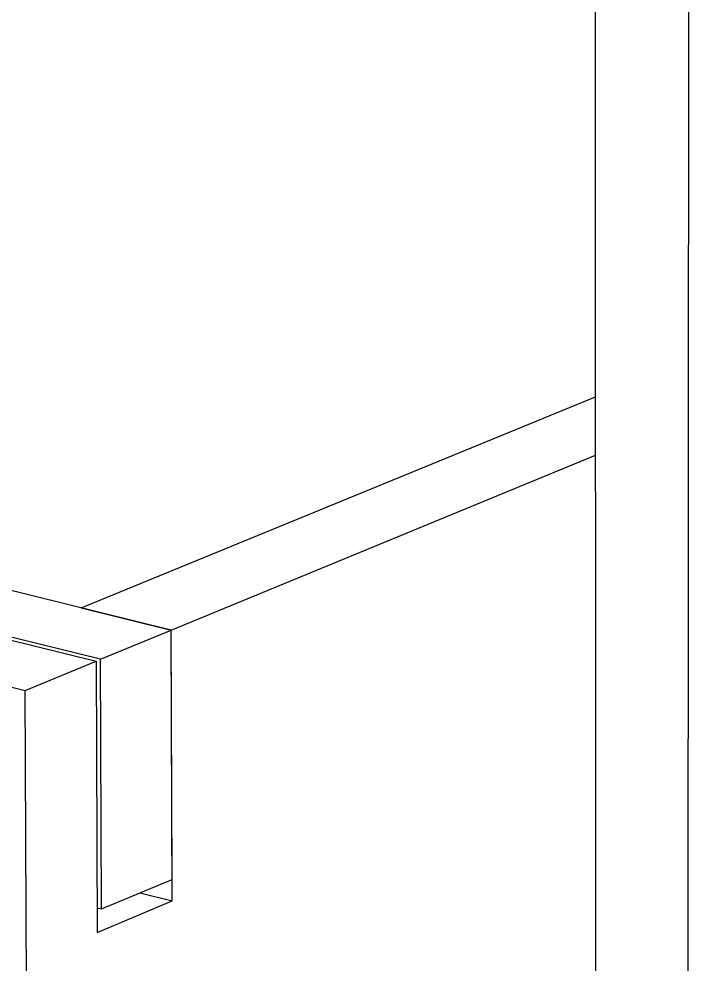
# Model space of a CAD drawing. Extents: x 0 to 254, y 0 to 197.
# Drawn here: x 181.53 to 189.77, y 126.12 to 137.73 of the extents above; entities that cross this region are included whole.
import ezdxf

# ---------------------------------------------------------------- set-up
doc = ezdxf.new("R2010")
doc.units = 0
doc.layers.get('0').update_dxf_attribs({"linetype": 'CONTINUOUS'})

msp = doc.modelspace()

# ---------------------------------------------------------------- linework, layer by layer
at = {"color": 7, "linetype": 'CONTINUOUS'}
for p, q in [((188.601, 181.918), (188.622, 75.425)), ((189.774, 180.267), (189.722, 75.077)), ((182.297, 130.497), (188.611, 133.09)), ((183.405, 130.224), (188.611, 132.371)), ((183.405, 130.224), (180.297, 130.99)), ((182.536, 129.865), (179.425, 130.634)), ((182.297, 130.497), (183.405, 130.224)), ((182.536, 129.865), (183.405, 130.224)), ((183.415, 127.162), (183.405, 130.224)), ((183.416, 126.896), (183.405, 130.224)), ((181.373, 130.117), (182.482, 129.843)), ((181.609, 129.483), (182.482, 129.843)), ((182.482, 129.843), (182.495, 126.509)), ((182.548, 126.798), (182.536, 129.865)), ((180.499, 129.758), (181.609, 129.483)), ((181.668, 116.204), (181.609, 129.483)), ((182.548, 126.798), (183.415, 127.162)), ((182.495, 126.509), (183.416, 126.896)), ((183.019, 126.996), (183.416, 126.896)), ((182.494, 126.812), (182.548, 126.798))]:
    msp.add_line(p, q, dxfattribs=at)

doc.saveas('drawing.dxf')
